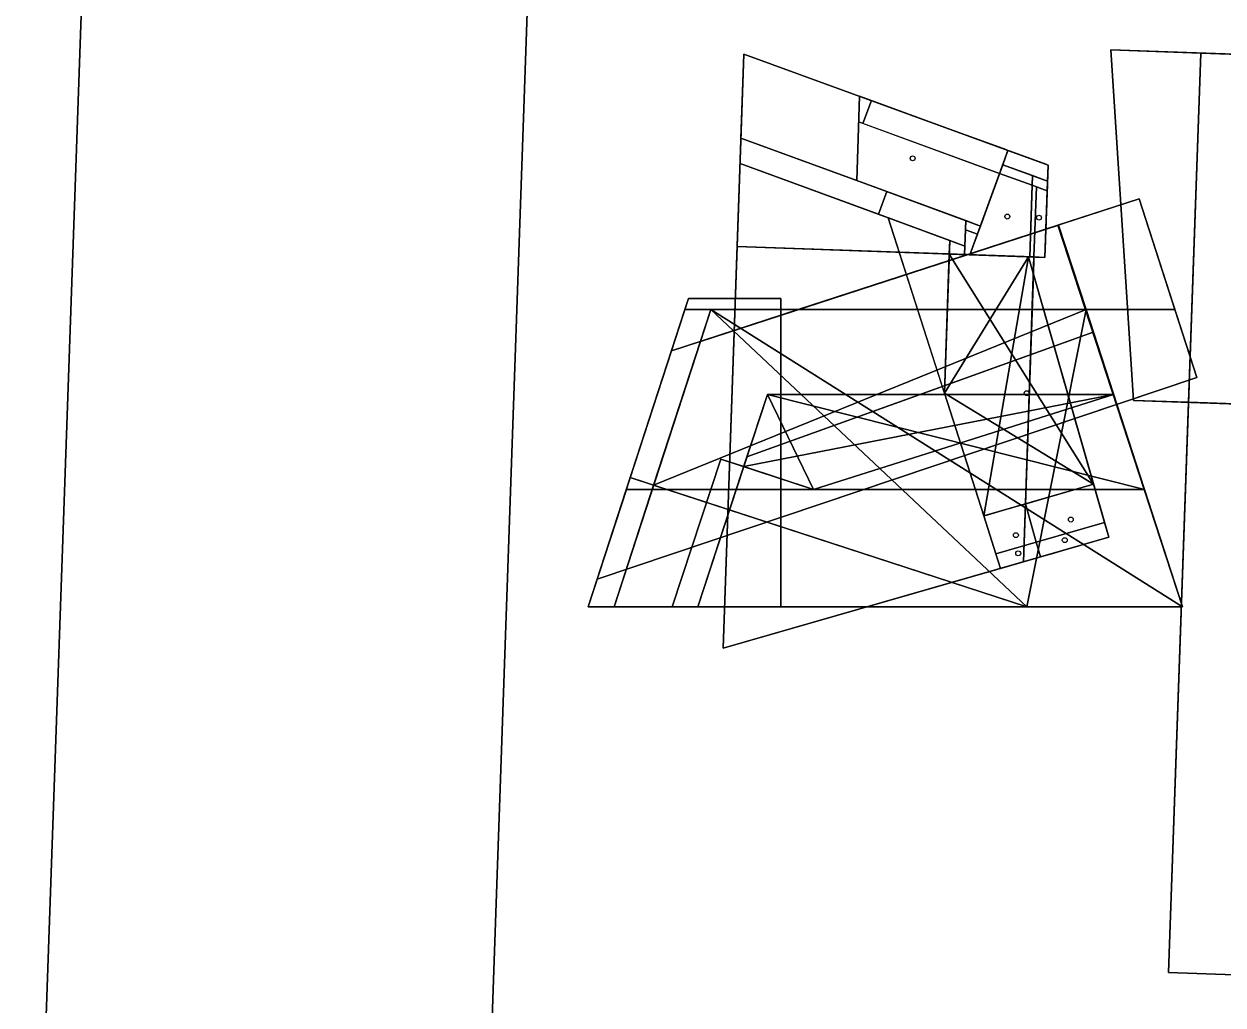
# Model space of a CAD drawing. Header units: metres. Extents: x -88 to 94, y -104 to 108.
# Drawn here: x -74.3 to 23.7, y -49 to 31.2 of the extents above; entities that cross this region are included whole.
import ezdxf

# ---------------------------------------------------------------- set-up
doc = ezdxf.new("R2010")
doc.units = ezdxf.units.M

msp = doc.modelspace()

# ---------------------------------------------------------------- linework, layer by layer
at = {"layer": '02FFE_OFFICEXE', "color": 10}
msp.add_circle((7.66678, 1.00605, 9.535), 0.2, dxfattribs=at)
msp.add_circle((7.66678, 1.00605, 9.535), 0.2, dxfattribs=at)
at = {"layer": '02FFE_OFFICEXE', "color": 43}
for points in [[(1.33771, 12.37824, 12.015), (1.33771, 12.37824, 8.635), (0.94062, 1.00703, 8.635), (0.94062, 1.00703, 12.015)], [(2.58695, 12.33462, 12.015), (2.58695, 12.33462, 8.635), (1.33771, 12.37824, 8.635), (1.33771, 12.37824, 12.015)], [(7.91326, 12.14862, 12.015), (7.91326, 12.14862, 8.635), (2.58695, 12.33462, 8.635), (2.58695, 12.33462, 12.015)], [(8.26304, 12.1364, 12.015), (8.26304, 12.1364, 8.635), (7.91326, 12.14862, 8.635), (7.91326, 12.14862, 12.015)], [(8.21383, 10.72726, 12.015), (8.21383, 10.72726, 8.635), (8.26304, 12.1364, 8.635), (8.26304, 12.1364, 12.015)], [(13.13301, -6.43877, 12.015), (13.13301, -6.43877, 8.635), (8.21383, 10.72726, 8.635), (8.21383, 10.72726, 12.015)], [(0.94062, 1.00703, 12.015), (0.94062, 1.00703, 8.635), (4.1548, -9.02146, 8.635), (4.1548, -9.02146, 12.015)], [(7.55838, -8.04238, 12.015), (7.55838, -8.04238, 8.635), (13.13301, -6.43877, 8.635), (13.13301, -6.43877, 12.015)], [(4.1548, -9.02146, 12.015), (4.1548, -9.02146, 8.635), (7.55838, -8.04238, 8.635), (7.55838, -8.04238, 12.015)]]:
    msp.add_3dface(points, dxfattribs=at)
at = {"layer": '02FFE_OFFICEXE', "color": 8}
for points in [[(13.133, -6.43877, 8.635), (0.94062, 1.00703, 8.635), (1.33771, 12.37824, 8.635)], [(13.133, -6.43877, 8.635), (1.33771, 12.37824, 8.635), (7.80545, 12.15238, 8.635)], [(8.26304, 12.1364, 8.635), (8.21383, 10.72726, 8.635), (7.80545, 12.15238, 8.635)], [(13.133, -6.43877, 8.635), (4.1548, -9.02146, 8.635), (0.94062, 1.00703, 8.635)]]:
    msp.add_3dface(points, dxfattribs=at)
at = {"layer": '02FFE_OFFICEXE', "color": 15}
for points in [[(7.80544, 12.15238, 12.015), (1.33771, 12.37824, 12.015), (0.94062, 1.00703, 12.015)], [(7.80544, 12.15238, 12.015), (0.94062, 1.00703, 12.015), (4.1548, -9.02146, 12.015)], [(7.80544, 12.15238, 12.015), (4.1548, -9.02146, 12.015), (13.13301, -6.43877, 12.015)], [(8.26304, 12.1364, 12.015), (7.80544, 12.15238, 12.015), (8.21383, 10.72726, 12.015)]]:
    msp.add_3dface(points, dxfattribs=at)
at = {"layer": '02FFE_OFFICEXE', "color": 143}
for points in [[(8.2153, 10.76924, 11.873), (8.2153, 10.76924, 8.777), (8.25809, 11.99449, 8.777), (8.25809, 11.99449, 11.873)], [(8.81016, 8.64633, 11.875), (8.81016, 8.64633, 8.775), (8.6917, 9.05969, 8.775), (8.6917, 9.05969, 11.875)], [(9.23439, 7.16592, 11.875), (9.23439, 7.16592, 8.775), (9.11593, 7.57928, 8.775), (9.11593, 7.57928, 11.875)], [(9.79636, 5.20485, 11.875), (9.79636, 5.20485, 8.775), (9.40243, 6.57952, 8.775), (9.40243, 6.57952, 11.875)], [(10.76329, 1.83066, 11.875), (10.76329, 1.83066, 8.775), (10.36935, 3.20533, 8.775), (10.36935, 3.20533, 11.875)], [(11.18752, 0.35024, 11.875), (11.18752, 0.35024, 8.775), (11.06906, 0.76361, 8.775), (11.06906, 0.76361, 11.875)], [(11.74949, -1.61082, 11.875), (11.74949, -1.61082, 8.775), (11.4933, -0.71681, 8.775), (11.4933, -0.71681, 11.875)], [(12.72468, -5.01385, 11.875), (12.72468, -5.01385, 8.775), (12.19301, -3.15853, 8.775), (12.19301, -3.15853, 11.875)], [(12.69969, -6.56342, 11.595), (12.69969, -6.56342, 8.775), (12.81337, -6.53072, 8.775), (12.81337, -6.53072, 11.595)], [(7.69274, -8.00373, 11.595), (7.69274, -8.00373, 8.775), (11.61373, -6.87581, 8.775), (11.61373, -6.87581, 11.595)], [(4.2942, -8.98136, 11.593), (4.2942, -8.98136, 8.777), (6.22202, -8.4268, 8.777), (6.22202, -8.4268, 11.593)], [(7.31183, -8.1133, 11.593), (7.31183, -8.1133, 8.777), (7.42173, -8.08169, 8.777), (7.42173, -8.08169, 11.593)]]:
    msp.add_3dface(points, dxfattribs=at)
at = {"layer": '02FFE_OFFICEXE', "color": 45}
msp.add_3dface([(6.26431, -8.41463, 11.633), (6.26431, -8.41463, 8.737), (7.26954, -8.12546, 8.737), (7.26954, -8.12546, 11.633)], dxfattribs=at)
at = {"layer": '02FFE_OFFICEXMEETXSE', "color": 10}
msp.add_circle((11.2756, -9.32019, 9.535), 0.2, dxfattribs=at)
msp.add_circle((11.2756, -9.32019, 9.535), 0.2, dxfattribs=at)
at = {"layer": '02FFE_OFFICEXMEETXSE', "color": 43}
for points in [[(13.13301, -6.43877, 12.015), (13.13301, -6.43877, 8.635), (7.55838, -8.04238, 8.635), (7.55838, -8.04238, 12.015)], [(14.02831, -9.56302, 12.015), (14.02831, -9.56302, 8.635), (13.13301, -6.43877, 8.635), (13.13301, -6.43877, 12.015)], [(7.55838, -8.04238, 12.015), (7.55838, -8.04238, 8.635), (8.45035, -11.16625, 8.635), (8.45035, -11.16625, 12.015)]]:
    msp.add_3dface(points, dxfattribs=at)
at = {"layer": '02FFE_OFFICEXMEETXSE', "color": 8}
msp.add_3dface([(14.02829, -9.56302, 8.635), (8.45035, -11.16625, 8.635), (7.55838, -8.04238, 8.635), (13.133, -6.43877, 8.635)], dxfattribs=at)
at = {"layer": '02FFE_OFFICEXMEETXSE', "color": 15}
msp.add_3dface([(13.13301, -6.43877, 12.015), (7.55838, -8.04238, 12.015), (8.45035, -11.16625, 12.015), (14.02831, -9.56302, 12.015)], dxfattribs=at)
at = {"layer": '02FFE_OFFICEXMEETXSE', "color": 143}
for points in [[(12.81337, -6.53072, 11.595), (12.81337, -6.53072, 8.775), (12.69969, -6.56342, 8.775), (12.69969, -6.56342, 11.595)], [(13.56213, -7.93623, 11.875), (13.56213, -7.93623, 8.775), (13.1682, -6.56156, 8.775), (13.1682, -6.56156, 11.875)], [(11.61373, -6.87581, 11.595), (11.61373, -6.87581, 8.775), (7.69274, -8.00373, 8.775), (7.69274, -8.00373, 11.595)], [(13.98636, -9.41664, 11.875), (13.98636, -9.41664, 8.775), (13.86791, -9.00328, 8.775), (13.86791, -9.00328, 11.875)]]:
    msp.add_3dface(points, dxfattribs=at)
at = {"layer": '02FFE_OFFICEXMEETXSEXLED', "color": 10}
msp.add_circle((10.77871, -10.99887, 9.535), 0.2, dxfattribs=at)
msp.add_circle((10.77871, -10.99887, 9.535), 0.2, dxfattribs=at)
at = {"layer": '02FFE_OFFICEXMEETXSEXLED', "color": 8}
msp.add_3dface([(14.37264, -10.76466, 8.635), (8.79355, -12.36821, 8.635), (8.45035, -11.16625, 8.635), (14.02829, -9.56302, 8.635)], dxfattribs=at)
at = {"layer": '02FFE_OFFICEXMEETXSEXLED', "color": 15}
msp.add_3dface([(14.02831, -9.56302, 12.015), (8.45035, -11.16625, 12.015), (8.79355, -12.36821, 12.015), (14.37266, -10.76465, 12.015)], dxfattribs=at)
at = {"layer": '02FFE_OFFICEXMEETXSEXLED', "color": 43}
for points in [[(14.37266, -10.76465, 12.015), (14.37266, -10.76465, 8.635), (14.02831, -9.56302, 8.635), (14.02831, -9.56302, 12.015)], [(8.79355, -12.36821, 12.015), (8.79355, -12.36821, 8.635), (14.37266, -10.76465, 8.635), (14.37266, -10.76465, 12.015)], [(8.45035, -11.16625, 12.015), (8.45035, -11.16625, 8.635), (8.79355, -12.36821, 8.635), (8.79355, -12.36821, 12.015)]]:
    msp.add_3dface(points, dxfattribs=at)
at = {"layer": '02FFE_OFFICEXMEETXSEXLED', "color": 143}
for points in [[(9.60441, -12.13515, 11.875), (9.60441, -12.13515, 8.775), (10.97877, -11.74013, 8.775), (10.97877, -11.74013, 11.875)], [(11.52659, -11.58268, 11.875), (11.52659, -11.58268, 8.775), (11.93986, -11.46389, 8.775), (11.93986, -11.46389, 11.875)]]:
    msp.add_3dface(points, dxfattribs=at)
at = {"layer": '02FFE_OFFICEXMEETXSSE', "color": 10}
msp.add_circle((6.7854, -10.59426, 9.535), 0.2, dxfattribs=at)
msp.add_circle((6.7854, -10.59426, 9.535), 0.2, dxfattribs=at)
at = {"layer": '02FFE_OFFICEXMEETXSSE', "color": 43}
for points in [[(7.55838, -8.04238, 12.015), (7.55838, -8.04238, 8.635), (4.1548, -9.02146, 8.635), (4.1548, -9.02146, 12.015)], [(8.45035, -11.16625, 12.015), (8.45035, -11.16625, 8.635), (7.55838, -8.04238, 8.635), (7.55838, -8.04238, 12.015)], [(4.1548, -9.02146, 12.015), (4.1548, -9.02146, 8.635), (5.14657, -12.11583, 8.635), (5.14657, -12.11583, 12.015)]]:
    msp.add_3dface(points, dxfattribs=at)
at = {"layer": '02FFE_OFFICEXMEETXSSE', "color": 8}
msp.add_3dface([(8.45035, -11.16625, 8.635), (5.14657, -12.11583, 8.635), (4.1548, -9.02146, 8.635), (7.55838, -8.04238, 8.635)], dxfattribs=at)
at = {"layer": '02FFE_OFFICEXMEETXSSE', "color": 15}
msp.add_3dface([(7.55838, -8.04238, 12.015), (4.1548, -9.02146, 12.015), (5.14657, -12.11583, 12.015), (8.45035, -11.16625, 12.015)], dxfattribs=at)
at = {"layer": '02FFE_OFFICEXMEETXSSE', "color": 143}
for points in [[(6.22202, -8.4268, 11.593), (6.22202, -8.4268, 8.777), (4.2942, -8.98136, 8.777), (4.2942, -8.98136, 11.593)], [(7.42173, -8.08169, 11.593), (7.42173, -8.08169, 8.777), (7.31183, -8.1133, 8.777), (7.31183, -8.1133, 11.593)]]:
    msp.add_3dface(points, dxfattribs=at)
at = {"layer": '02FFE_OFFICEXMEETXSSE', "color": 45}
msp.add_3dface([(7.26954, -8.12546, 11.633), (7.26954, -8.12546, 8.737), (6.26431, -8.41463, 8.737), (6.26431, -8.41463, 11.633)], dxfattribs=at)
at = {"layer": '02FFE_OFFICEXMEETXSSEXLED', "color": 10}
msp.add_circle((6.97781, -12.07588, 9.535), 0.2, dxfattribs=at)
msp.add_circle((6.97781, -12.07588, 9.535), 0.2, dxfattribs=at)
at = {"layer": '02FFE_OFFICEXMEETXSSEXLED', "color": 8}
msp.add_3dface([(8.79355, -12.36821, 8.635), (5.52826, -13.30673, 8.635), (5.14657, -12.11583, 8.635), (8.45035, -11.16625, 8.635)], dxfattribs=at)
at = {"layer": '02FFE_OFFICEXMEETXSSEXLED', "color": 15}
msp.add_3dface([(8.45035, -11.16625, 12.015), (5.14657, -12.11583, 12.015), (5.52826, -13.30673, 12.015), (8.79355, -12.36821, 12.015)], dxfattribs=at)
at = {"layer": '02FFE_OFFICEXMEETXSSEXLED', "color": 43}
for points in [[(8.79355, -12.36821, 12.015), (8.79355, -12.36821, 8.635), (8.45035, -11.16625, 8.635), (8.45035, -11.16625, 12.015)], [(5.14657, -12.11583, 12.015), (5.14657, -12.11583, 8.635), (5.52826, -13.30673, 8.635), (5.52826, -13.30673, 12.015)], [(5.52826, -13.30673, 12.015), (5.52826, -13.30673, 8.635), (8.79355, -12.36821, 8.635), (8.79355, -12.36821, 12.015)]]:
    msp.add_3dface(points, dxfattribs=at)
at = {"layer": '02FFE_OFFICEXMEETXSSEXLED', "color": 143}
for points in [[(7.16325, -12.8368, 11.875), (7.16325, -12.8368, 8.775), (8.05706, -12.5799, 8.775), (8.05706, -12.5799, 11.875)], [(5.65434, -13.2705, 11.875), (5.65434, -13.2705, 8.775), (6.23993, -13.10218, 8.775), (6.23993, -13.10218, 11.875)]]:
    msp.add_3dface(points, dxfattribs=at)
at = {"layer": '02FFE_OFFICEXN', "color": 10}
msp.add_circle((-1.65132, 20.19193, 9.535), 0.2, dxfattribs=at)
msp.add_circle((-1.65132, 20.19193, 9.535), 0.2, dxfattribs=at)
at = {"layer": '02FFE_OFFICEXN', "color": 43}
for points in [[(-5.98592, 25.26686, 12.015), (-5.98592, 25.26686, 8.635), (-6.22647, 18.3783, 8.635), (-6.22647, 18.3783, 12.015)], [(6.13762, 20.847, 12.015), (6.13762, 20.847, 8.635), (-5.98592, 25.26686, 8.635), (-5.98592, 25.26686, 12.015)], [(5.70947, 19.67261, 12.015), (5.70947, 19.67261, 8.635), (6.13762, 20.847, 8.635), (6.13762, 20.847, 12.015)], [(3.63656, 13.98667, 12.015), (3.63656, 13.98667, 8.635), (5.70947, 19.67261, 8.635), (5.70947, 19.67261, 12.015)], [(-6.22647, 18.3783, 12.015), (-6.22647, 18.3783, 8.635), (-3.76903, 17.47553, 8.635), (-3.76903, 17.47553, 12.015)], [(-3.76903, 17.47553, 12.015), (-3.76903, 17.47553, 8.635), (-4.44982, 15.62233, 8.635), (-4.44982, 15.62233, 12.015)], [(-4.44982, 15.62233, 12.015), (-4.44982, 15.62233, 8.635), (1.37626, 13.48206, 8.635), (1.37626, 13.48206, 12.015)], [(1.37626, 13.48206, 12.015), (1.37626, 13.48206, 8.635), (1.33771, 12.37824, 8.635), (1.33771, 12.37824, 12.015)], [(1.33771, 12.37824, 12.015), (1.33771, 12.37824, 8.635), (2.58695, 12.33462, 8.635), (2.58695, 12.33462, 12.015)]]:
    msp.add_3dface(points, dxfattribs=at)
at = {"layer": '02FFE_OFFICEXN', "color": 15}
for points in [[(6.13762, 20.847, 12.015), (-5.98592, 25.26686, 12.015), (-6.22647, 18.3783, 12.015), (3.88359, 14.66427, 12.015)], [(2.6837, 15.10506, 12.015), (-3.76903, 17.47553, 12.015), (-4.44982, 15.62233, 12.015), (2.61118, 13.0284, 12.015)], [(3.88359, 14.66427, 12.015), (2.6837, 15.10506, 12.015), (2.65711, 14.34374, 12.015), (3.63656, 13.98667, 12.015)], [(2.61118, 13.0284, 12.015), (1.37626, 13.48206, 12.015), (1.33771, 12.37824, 12.015), (2.58695, 12.33462, 12.015)]]:
    msp.add_3dface(points, dxfattribs=at)
at = {"layer": '02FFE_OFFICEXN', "color": 8}
for points in [[(-5.71146, 23.03804, 8.635), (-6.05932, 23.16486, 8.635), (-5.98592, 25.26686, 8.635), (-5.02643, 24.91706, 8.635)], [(5.45258, 18.96798, 8.635), (-5.71146, 23.03804, 8.635), (-5.02643, 24.91706, 8.635), (6.13762, 20.847, 8.635)], [(3.88359, 14.66427, 8.635), (-6.22647, 18.3783, 8.635), (-6.05932, 23.16486, 8.635), (5.45258, 18.96798, 8.635)], [(2.61118, 13.0284, 8.635), (-4.44982, 15.62233, 8.635), (-3.76903, 17.47553, 8.635), (2.6837, 15.10506, 8.635)], [(3.63656, 13.98667, 8.635), (2.65711, 14.34374, 8.635), (2.6837, 15.10506, 8.635), (3.88359, 14.66427, 8.635)], [(2.58695, 12.33462, 8.635), (1.33771, 12.37824, 8.635), (1.37626, 13.48206, 8.635), (2.61118, 13.0284, 8.635)]]:
    msp.add_3dface(points, dxfattribs=at)
at = {"layer": '02FFE_OFFICEXN', "color": 143}
for points in [[(-3.99257, 24.54015, 11.875), (-3.99257, 24.54015, 8.775), (-5.27031, 25.00597, 8.775), (-5.27031, 25.00597, 11.875)], [(1.65061, 22.48282, 11.873), (1.65061, 22.48282, 8.777), (-3.3993, 24.32386, 8.777), (-3.3993, 24.32386, 11.873)], [(6.05118, 20.87851, 11.873), (6.05118, 20.87851, 8.777), (1.72953, 22.45405, 8.777), (1.72953, 22.45405, 11.873)]]:
    msp.add_3dface(points, dxfattribs=at)
at = {"layer": '02FFE_OFFICEXNE', "color": 10}
msp.add_circle((6.08342, 15.4361, 9.535), 0.2, dxfattribs=at)
msp.add_circle((6.08342, 15.4361, 9.535), 0.2, dxfattribs=at)
at = {"layer": '02FFE_OFFICEXNE', "color": 15}
for points in [[(8.14499, 18.78469, 12.015), (5.70947, 19.67261, 12.015), (3.02865, 12.31919, 12.015), (7.91326, 12.14862, 12.015)], [(3.63656, 13.98667, 12.015), (2.65711, 14.34374, 12.015), (2.58695, 12.33462, 12.015), (3.02865, 12.31919, 12.015)]]:
    msp.add_3dface(points, dxfattribs=at)
at = {"layer": '02FFE_OFFICEXNE', "color": 43}
for points in [[(5.70947, 19.67261, 12.015), (5.70947, 19.67261, 8.635), (3.63656, 13.98667, 8.635), (3.63656, 13.98667, 12.015)], [(2.58695, 12.33462, 12.015), (2.58695, 12.33462, 8.635), (7.91326, 12.14862, 8.635), (7.91326, 12.14862, 12.015)]]:
    msp.add_3dface(points, dxfattribs=at)
at = {"layer": '02FFE_OFFICEXNE', "color": 8}
for points in [[(8.11747, 17.99645, 8.635), (5.45258, 18.96798, 8.635), (5.70947, 19.67261, 8.635), (8.14499, 18.78469, 8.635)], [(7.91326, 12.14862, 8.635), (3.02865, 12.31919, 8.635), (5.45258, 18.96798, 8.635), (8.11747, 17.99645, 8.635)], [(3.02865, 12.31919, 8.635), (2.58695, 12.33462, 8.635), (2.65711, 14.34374, 8.635), (3.63656, 13.98667, 8.635)]]:
    msp.add_3dface(points, dxfattribs=at)
at = {"layer": '02FFE_OFFICEXNEXLED', "color": 10}
msp.add_circle((8.67291, 15.34767, 9.535), 0.2, dxfattribs=at)
msp.add_circle((8.67291, 15.34767, 9.535), 0.2, dxfattribs=at)
at = {"layer": '02FFE_OFFICEXNEXLED', "color": 43}
for points in [[(6.13762, 20.847, 12.015), (6.13762, 20.847, 8.635), (5.70947, 19.67261, 8.635), (5.70947, 19.67261, 12.015)], [(9.42591, 19.64819, 12.015), (9.42591, 19.64819, 8.635), (6.13762, 20.847, 8.635), (6.13762, 20.847, 12.015)], [(9.16249, 12.10499, 12.015), (9.16249, 12.10499, 8.635), (9.42591, 19.64819, 8.635), (9.42591, 19.64819, 12.015)], [(7.91326, 12.14862, 12.015), (7.91326, 12.14862, 8.635), (8.26304, 12.1364, 8.635), (8.26304, 12.1364, 12.015)], [(8.26304, 12.1364, 12.015), (8.26304, 12.1364, 8.635), (9.16249, 12.10499, 8.635), (9.16249, 12.10499, 12.015)]]:
    msp.add_3dface(points, dxfattribs=at)
at = {"layer": '02FFE_OFFICEXNEXLED', "color": 8}
for points in [[(9.38003, 18.33444, 8.635), (5.70947, 19.67261, 8.635), (6.13762, 20.847, 8.635), (9.42591, 19.64819, 8.635)], [(9.3525, 17.54619, 8.635), (8.11747, 17.99645, 8.635), (8.14499, 18.78469, 8.635), (9.38003, 18.33444, 8.635)], [(8.26304, 12.1364, 8.635), (7.91326, 12.14862, 8.635), (8.11747, 17.99645, 8.635), (8.46328, 17.87037, 8.635)], [(9.16249, 12.10499, 8.635), (8.26304, 12.1364, 8.635), (8.46328, 17.87037, 8.635), (9.3525, 17.54619, 8.635)]]:
    msp.add_3dface(points, dxfattribs=at)
at = {"layer": '02FFE_OFFICEXNEXLED', "color": 15}
for points in [[(9.42591, 19.64819, 12.015), (6.13762, 20.847, 12.015), (5.70947, 19.67261, 12.015), (9.38003, 18.33444, 12.015)], [(9.38003, 18.33444, 12.015), (8.14499, 18.78469, 12.015), (7.91326, 12.14862, 12.015), (9.16249, 12.10499, 12.015)]]:
    msp.add_3dface(points, dxfattribs=at)
at = {"layer": '02FFE_OFFICEXNEXLED', "color": 143}
for points in [[(9.32011, 19.68676, 11.875), (9.32011, 19.68676, 8.775), (6.22217, 20.81617, 8.775), (6.22217, 20.81617, 11.875)], [(9.34056, 17.20401, 11.875), (9.34056, 17.20401, 8.775), (9.37301, 18.13345, 8.775), (9.37301, 18.13345, 11.875)], [(9.28751, 15.68494, 11.875), (9.28751, 15.68494, 8.775), (9.31997, 16.61437, 8.775), (9.31997, 16.61437, 11.875)], [(9.23481, 14.17586, 11.875), (9.23481, 14.17586, 8.775), (9.24982, 14.6056, 8.775), (9.24982, 14.6056, 11.875)], [(9.18211, 12.66678, 11.875), (9.18211, 12.66678, 8.775), (9.21457, 13.59621, 8.775), (9.21457, 13.59621, 11.875)]]:
    msp.add_3dface(points, dxfattribs=at)
at = {"layer": '02PLENUM_VOID', "color": 43}
for points in [[(-15.44562, 28.71557, 12.715), (-15.44562, 28.71557, 12.015), (-17.14059, -19.82228, 12.015), (-17.14059, -19.82228, 12.715)], [(9.42591, 19.64819, 12.715), (9.42591, 19.64819, 12.015), (-15.44562, 28.71557, 12.015), (-15.44562, 28.71557, 12.715)], [(9.1625, 12.10499, 12.715), (9.1625, 12.10499, 12.015), (9.42591, 19.64819, 12.015), (9.42591, 19.64819, 12.715)], [(8.21384, 10.72726, 12.715), (8.21384, 10.72726, 12.015), (8.26305, 12.1364, 12.015), (8.26305, 12.1364, 12.715)], [(8.26305, 12.1364, 12.715), (8.26305, 12.1364, 12.015), (9.1625, 12.10499, 12.015), (9.1625, 12.10499, 12.715)], [(14.37266, -10.76466, 12.715), (14.37266, -10.76466, 12.015), (8.21384, 10.72726, 12.015), (8.21384, 10.72726, 12.715)], [(-17.14059, -19.82228, 12.715), (-17.14059, -19.82228, 12.015), (14.37266, -10.76466, 12.015), (14.37266, -10.76466, 12.715)]]:
    msp.add_3dface(points, dxfattribs=at)
at = {"layer": '02PLENUM_VOID', "color": 15}
for points in [[(9.42591, 19.64819, 12.715), (-15.44562, 28.71557, 12.715), (-15.99499, 12.98351, 12.715), (9.1625, 12.10499, 12.715)], [(8.26305, 12.1364, 12.715), (-15.99499, 12.98351, 12.715), (-17.14059, -19.82228, 12.715), (7.39327, -12.77069, 12.715)], [(14.37266, -10.76466, 12.715), (8.21384, 10.72726, 12.715), (7.39327, -12.77069, 12.715)]]:
    msp.add_3dface(points, dxfattribs=at)
at = {"layer": '02PLENUM_VOID', "color": 8}
for points in [[(-6.22647, 18.3783, 12.015), (-15.68526, 21.85308, 12.015), (-15.44562, 28.71557, 12.015), (-5.98592, 25.26686, 12.015)], [(3.88359, 14.66427, 12.015), (-6.22647, 18.3783, 12.015), (-5.98592, 25.26686, 12.015), (6.13762, 20.847, 12.015)], [(-4.44982, 15.62233, 12.015), (-15.75778, 19.77642, 12.015), (-15.68526, 21.85308, 12.015), (-3.76903, 17.47553, 12.015)], [(9.38003, 18.33444, 12.015), (5.70947, 19.67261, 12.015), (6.13762, 20.847, 12.015), (9.42591, 19.64819, 12.015)], [(5.52826, -13.30674, 12.015), (-17.14059, -19.82228, 12.015), (-15.75778, 19.77642, 12.015), (-3.64941, 15.32829, 12.015)], [(7.91326, 12.14862, 12.015), (3.02865, 12.31919, 12.015), (5.70947, 19.67261, 12.015), (8.14499, 18.78469, 12.015)], [(9.16249, 12.10499, 12.015), (7.91326, 12.14862, 12.015), (8.14499, 18.78469, 12.015), (9.38003, 18.33444, 12.015)], [(2.61118, 13.0284, 12.015), (-4.44982, 15.62233, 12.015), (-3.76903, 17.47553, 12.015), (2.6837, 15.10506, 12.015)], [(1.37626, 13.48206, 12.015), (0.94062, 1.00703, 12.015), (-3.64941, 15.32829, 12.015)], [(3.63656, 13.98667, 12.015), (2.65711, 14.34374, 12.015), (2.6837, 15.10506, 12.015), (3.88359, 14.66427, 12.015)], [(3.02865, 12.31919, 12.015), (2.58695, 12.33462, 12.015), (2.65711, 14.34374, 12.015), (3.63656, 13.98667, 12.015)], [(2.58695, 12.33462, 12.015), (1.33771, 12.37824, 12.015), (1.37626, 13.48206, 12.015), (2.61118, 13.0284, 12.015)], [(13.13301, -6.43877, 12.015), (0.94062, 1.00703, 12.015), (1.33771, 12.37824, 12.015)], [(13.13301, -6.43877, 12.015), (1.33771, 12.37824, 12.015), (7.80544, 12.15238, 12.015)], [(8.26304, 12.1364, 12.015), (8.21383, 10.72726, 12.015), (7.80544, 12.15238, 12.015)], [(13.13301, -6.43877, 12.015), (4.1548, -9.02146, 12.015), (0.94062, 1.00703, 12.015)], [(14.02831, -9.56302, 12.015), (8.45035, -11.16625, 12.015), (7.55838, -8.04238, 12.015), (13.13301, -6.43877, 12.015)], [(8.45035, -11.16625, 12.015), (5.14657, -12.11583, 12.015), (4.1548, -9.02146, 12.015), (7.55838, -8.04238, 12.015)], [(14.37266, -10.76465, 12.015), (8.79355, -12.36821, 12.015), (8.45035, -11.16625, 12.015), (14.02831, -9.56302, 12.015)], [(8.79355, -12.36821, 12.015), (5.52826, -13.30673, 12.015), (5.14657, -12.11583, 12.015), (8.45035, -11.16625, 12.015)]]:
    msp.add_3dface(points, dxfattribs=at)
at = {"layer": 'Building Shading', "color": 195}
for points in [[(-37.87341, -103.28661), (-74.27123, -102.01558), (-69.18707, 43.57568), (-32.78926, 42.30464)], [(-32.78926, 42.30464), (-69.18707, 43.57568), (-74.27123, -102.01558), (-37.87341, -103.28661)], [(-69.18707, 43.57568, 24), (-69.18707, 43.57568), (-74.27123, -102.01558), (-74.27123, -102.01558, 24)], [(-74.27123, -102.01558, 24), (-74.27123, -102.01558), (-69.18707, 43.57568), (-69.18707, 43.57568, 24)], [(-32.78926, 42.30464, 24), (-69.18707, 43.57568, 24), (-74.27123, -102.01558, 24), (-37.87341, -103.28661, 24)], [(-37.87341, -103.28661, 24), (-74.27123, -102.01558, 24), (-69.18707, 43.57568, 24), (-32.78926, 42.30464, 24)], [(-37.87341, -103.28661, 24), (-37.87341, -103.28661), (-32.78926, 42.30464), (-32.78926, 42.30464, 24)], [(-32.78926, 42.30464, 24), (-32.78926, 42.30464), (-37.87341, -103.28661), (-37.87341, -103.28661, 24)], [(21.88921, 28.79448, 50), (14.54725, 29.05087, 50), (16.3957, 0.4226, 50), (20.89296, 0.26556, 50)], [(20.89296, 0.26556, 50), (16.3957, 0.4226, 50), (14.54725, 29.05087, 50), (21.88921, 28.79448, 50)], [(93.88533, 26.28032, 50), (93.88533, 26.28032), (14.54725, 29.05087), (14.54725, 29.05087, 50)], [(14.54725, 29.05087, 50), (14.54725, 29.05087), (93.88533, 26.28032), (93.88533, 26.28032, 50)], [(14.54725, 29.05087, 50), (14.54725, 29.05087), (16.3957, 0.4226), (16.3957, 0.4226, 50)], [(16.3957, 0.4226, 50), (16.3957, 0.4226), (14.54725, 29.05087), (14.54725, 29.05087, 50)], [(79.59162, -1.78425), (16.3957, 0.4226), (14.54725, 29.05087), (93.88533, 26.28032)], [(93.88533, 26.28032), (14.54725, 29.05087), (16.3957, 0.4226), (79.59162, -1.78425)], [(93.88533, 26.28032, 50), (21.88921, 28.79448, 50), (19.2656, -46.33604, 50), (56.24306, -47.62732, 50)], [(56.24306, -47.62732, 50), (19.2656, -46.33604, 50), (21.88921, 28.79448, 50), (93.88533, 26.28032, 50)], [(16.3957, 0.4226, 50), (16.3957, 0.4226), (20.89296, 0.26556), (20.89296, 0.26556, 50)], [(20.89296, 0.26556, 50), (20.89296, 0.26556), (16.3957, 0.4226), (16.3957, 0.4226, 50)], [(20.89296, 0.26556, 50), (20.89296, 0.26556), (19.2656, -46.33604), (19.2656, -46.33604, 50)], [(19.2656, -46.33604, 50), (19.2656, -46.33604), (20.89296, 0.26556), (20.89296, 0.26556, 50)], [(56.24306, -47.62732), (19.2656, -46.33604), (20.89296, 0.26556), (79.59162, -1.78425)], [(79.59162, -1.78425), (20.89296, 0.26556), (19.2656, -46.33604), (56.24306, -47.62732)], [(19.2656, -46.33604, 50), (19.2656, -46.33604), (56.24306, -47.62732), (56.24306, -47.62732, 50)], [(56.24306, -47.62732, 50), (56.24306, -47.62732), (19.2656, -46.33604), (19.2656, -46.33604, 50)]]:
    msp.add_3dface(points, dxfattribs=at)
at = {"layer": 'Fixed Shading', "color": 9}
for points in [[(16.85279, 16.88163, 3.535), (-11.00739, 7.83446, 3.535), (19.77667, 7.83446, 3.535)], [(19.77667, 7.83446, 3.535), (-11.00739, 7.83446, 3.535), (16.85279, 16.88163, 3.535)], [(16.85279, 16.88163, 3.535), (16.85279, 16.88163, -0.035), (-11.00739, 7.83446, -0.035), (-11.00739, 7.83446, 3.535)], [(-11.00739, 7.83446, 3.535), (-11.00739, 7.83446, -0.035), (16.85279, 16.88163, -0.035), (16.85279, 16.88163, 3.535)], [(16.85279, 16.88163, -0.035), (21.57097, 2.28246, -0.035), (15.00294, 0.07564, -0.035), (10.20818, 14.7239, -0.035)], [(10.20818, 14.7239, -0.035), (15.00294, 0.07564, -0.035), (21.57097, 2.28246, -0.035), (16.85279, 16.88163, -0.035)], [(21.57097, 2.28246, 3.535), (21.57097, 2.28246, -0.035), (16.85279, 16.88163, -0.035), (16.85279, 16.88163, 3.535)], [(16.85279, 16.88163, 3.535), (16.85279, 16.88163, -0.035), (21.57097, 2.28246, -0.035), (21.57097, 2.28246, 3.535)], [(10.20818, 14.7239, -0.035), (20.4084, -16.43837, -0.035), (-28.15903, -16.43837, -0.035), (-21.35154, 4.47535, -0.035)], [(-21.35154, 4.47535, -0.035), (-28.15903, -16.43837, -0.035), (20.4084, -16.43837, -0.035), (10.20818, 14.7239, -0.035)], [(10.28028, 14.74728, 3.535), (20.4084, -16.43837, 3.535), (-26.05575, -16.43837, 3.535), (-18.99965, 5.2391, 3.535)], [(-18.99965, 5.2391, 3.535), (-26.05575, -16.43837, 3.535), (20.4084, -16.43837, 3.535), (10.28028, 14.74728, 3.535)], [(10.28028, 14.74728, 8.635), (-11.00739, 7.83446, 8.635), (12.52535, 7.83446, 8.635)], [(12.52535, 7.83446, 8.635), (-11.00739, 7.83446, 8.635), (10.28028, 14.74728, 8.635)], [(10.28028, 14.74728, 8.635), (10.28028, 14.74728, 3.535), (-11.00739, 7.83446, 3.535), (-11.00739, 7.83446, 8.635)], [(-11.00739, 7.83446, 8.635), (-11.00739, 7.83446, 3.535), (10.28028, 14.74728, 3.535), (10.28028, 14.74728, 8.635)], [(10.2565, 14.73958, 25.195), (-11.00738, 7.83446, 25.195), (12.50489, 7.83446, 25.195)], [(12.50489, 7.83446, 25.195), (-11.00738, 7.83446, 25.195), (10.2565, 14.73958, 25.195)], [(10.2565, 14.73958, 25.195), (10.2565, 14.73958, 12.715), (-11.00738, 7.83446, 12.715), (-11.00738, 7.83446, 25.195)], [(-11.00738, 7.83446, 25.195), (-11.00738, 7.83446, 12.715), (10.2565, 14.73958, 12.715), (10.2565, 14.73958, 25.195)], [(10.2565, 14.73958, 12.715), (12.50489, 7.83446, 12.715), (-11.00738, 7.83446, 12.715)], [(-11.00738, 7.83446, 12.715), (12.50489, 7.83446, 12.715), (10.2565, 14.73958, 12.715)], [(20.40841, -16.43837, 25.195), (20.40841, -16.43837, 12.715), (10.2565, 14.73958, 12.715), (10.2565, 14.73958, 25.195)], [(10.2565, 14.73958, 25.195), (10.2565, 14.73958, 12.715), (20.40841, -16.43837, 12.715), (20.40841, -16.43837, 25.195)], [(20.4084, -16.43837, 8.635), (20.4084, -16.43837, 3.535), (10.28028, 14.74728, 3.535), (10.28028, 14.74728, 8.635)], [(10.28028, 14.74728, 8.635), (10.28028, 14.74728, 3.535), (20.4084, -16.43837, 3.535), (20.4084, -16.43837, 8.635)], [(-19.96518, 8.73446, 25.195), (-28.15903, -16.43837, 25.195), (-12.41738, -16.43837, 25.195), (-12.41738, 8.73446, 25.195)], [(-12.41738, 8.73446, 25.195), (-12.41738, -16.43837, 25.195), (-28.15903, -16.43837, 25.195), (-19.96518, 8.73446, 25.195)], [(-19.96518, 8.73446, 25.195), (-19.96518, 8.73446, 12.715), (-28.15903, -16.43837, 12.715), (-28.15903, -16.43837, 25.195)], [(-28.15903, -16.43837, 25.195), (-28.15903, -16.43837, 12.715), (-19.96518, 8.73446, 12.715), (-19.96518, 8.73446, 25.195)], [(-12.41738, 8.73446, 12.715), (-12.41738, 7.83446, 12.715), (-20.25813, 7.83446, 12.715), (-19.96518, 8.73446, 12.715)], [(-19.96518, 8.73446, 12.715), (-20.25813, 7.83446, 12.715), (-12.41738, 7.83446, 12.715), (-12.41738, 8.73446, 12.715)], [(-12.41738, 8.73446, 25.195), (-12.41738, 8.73446, 12.715), (-19.96518, 8.73446, 12.715), (-19.96518, 8.73446, 25.195)], [(-19.96518, 8.73446, 25.195), (-19.96518, 8.73446, 12.715), (-12.41738, 8.73446, 12.715), (-12.41738, 8.73446, 25.195)], [(-12.41738, 7.83446, 25.195), (-12.41738, 7.83446, 12.715), (-12.41738, 8.73446, 12.715), (-12.41738, 8.73446, 25.195)], [(-12.41738, 8.73446, 25.195), (-12.41738, 8.73446, 12.715), (-12.41738, 7.83446, 12.715), (-12.41738, 7.83446, 25.195)], [(12.50489, 7.83446, 12.715), (20.40841, -16.43837, 12.715), (-28.15903, -16.43837, 12.715), (-20.25813, 7.83446, 12.715)], [(-20.25813, 7.83446, 12.715), (-28.15903, -16.43837, 12.715), (20.40841, -16.43837, 12.715), (12.50489, 7.83446, 12.715)], [(-20.25814, 7.83446, 3.535), (-20.25814, 7.83446, -0.035), (-28.15903, -16.43837, -0.035), (-28.15903, -16.43837, 3.535)], [(-28.15903, -16.43837, 3.535), (-28.15903, -16.43837, -0.035), (-20.25814, 7.83446, -0.035), (-20.25814, 7.83446, 3.535)], [(-20.25814, 7.83446, 3.535), (-27.42375, -14.17947, 3.535), (21.57097, 2.28246, 3.535), (19.77667, 7.83446, 3.535)], [(19.77667, 7.83446, 3.535), (21.57097, 2.28246, 3.535), (-27.42375, -14.17947, 3.535), (-20.25814, 7.83446, 3.535)], [(-18.15485, 7.83446, 8.635), (-22.82468, -6.512, 8.635), (7.67071, -16.43837, 8.635)], [(12.52535, 7.83446, 8.635), (7.67071, -16.43837, 8.635), (-22.82468, -6.512, 8.635)], [(12.52535, 7.83446, 8.635), (-22.82468, -6.512, 8.635), (-18.15485, 7.83446, 8.635)], [(-18.15485, 7.83446, 8.635), (-18.15485, 7.83446, 3.535), (-22.82468, -6.512, 3.535), (-22.82468, -6.512, 8.635)], [(-22.82468, -6.512, 8.635), (-22.82468, -6.512, 3.535), (-18.15485, 7.83446, 3.535), (-18.15485, 7.83446, 8.635)], [(-20.25814, 7.83446, -0.035), (-11.00739, 7.83446, -0.035), (-21.35154, 4.47535, -0.035)], [(-21.35154, 4.47535, -0.035), (-11.00739, 7.83446, -0.035), (-20.25814, 7.83446, -0.035)], [(-11.00739, 7.83446, 3.535), (-11.00739, 7.83446, -0.035), (-20.25814, 7.83446, -0.035), (-20.25814, 7.83446, 3.535)], [(-20.25814, 7.83446, 3.535), (-20.25814, 7.83446, -0.035), (-11.00739, 7.83446, -0.035), (-11.00739, 7.83446, 3.535)], [(-18.15485, 7.83446, 3.535), (-11.00739, 7.83446, 3.535), (-18.99965, 5.2391, 3.535)], [(-18.99965, 5.2391, 3.535), (-11.00739, 7.83446, 3.535), (-18.15485, 7.83446, 3.535)], [(-18.15485, 7.83446, 8.635), (7.67071, -16.43837, 8.635), (20.4084, -16.43837, 8.635)], [(-18.15485, 7.83446, 8.635), (20.4084, -16.43837, 8.635), (12.52535, 7.83446, 8.635)], [(-11.00739, 7.83446, 8.635), (-11.00739, 7.83446, 3.535), (-18.15485, 7.83446, 3.535), (-18.15485, 7.83446, 8.635)], [(-18.15485, 7.83446, 8.635), (-18.15485, 7.83446, 3.535), (-11.00739, 7.83446, 3.535), (-11.00739, 7.83446, 8.635)], [(-12.41738, 7.83446, 25.195), (-12.41738, -16.43837, 25.195), (20.40841, -16.43837, 25.195), (12.50489, 7.83446, 25.195)], [(12.50489, 7.83446, 25.195), (20.40841, -16.43837, 25.195), (-12.41738, -16.43837, 25.195), (-12.41738, 7.83446, 25.195)], [(-11.00738, 7.83446, 25.195), (-11.00738, 7.83446, 12.715), (-12.41738, 7.83446, 12.715), (-12.41738, 7.83446, 25.195)], [(-12.41738, 7.83446, 25.195), (-12.41738, 7.83446, 12.715), (-11.00738, 7.83446, 12.715), (-11.00738, 7.83446, 25.195)], [(12.52535, 7.83446, 8.635), (20.4084, -16.43837, 8.635), (7.67071, -16.43837, 8.635)], [(13.1057, 5.98929, 8.635), (20.4084, -16.43837, 8.635), (-19.21443, -16.43837, 8.635), (-15.19159, -4.18213, 8.635)], [(-15.19159, -4.18213, 8.635), (-19.21443, -16.43837, 8.635), (20.4084, -16.43837, 8.635), (13.1057, 5.98929, 8.635)], [(13.1057, 5.98929, 12.015), (-1.03925, 0.90491, 12.015), (14.76123, 0.90491, 12.015)], [(14.76123, 0.90491, 12.015), (-1.03925, 0.90491, 12.015), (13.1057, 5.98929, 12.015)], [(13.1057, 5.98929, 12.015), (13.1057, 5.98929, 8.635), (-1.03925, 0.90491, 8.635), (-1.03925, 0.90491, 12.015)], [(-1.03925, 0.90491, 12.015), (-1.03925, 0.90491, 8.635), (13.1057, 5.98929, 8.635), (13.1057, 5.98929, 12.015)], [(20.4084, -16.43837, 12.015), (20.4084, -16.43837, 8.635), (13.1057, 5.98929, 8.635), (13.1057, 5.98929, 12.015)], [(13.1057, 5.98929, 12.015), (13.1057, 5.98929, 8.635), (20.4084, -16.43837, 8.635), (20.4084, -16.43837, 12.015)], [(15.00294, 0.07564, 3.535), (15.00294, 0.07564, -0.035), (21.57097, 2.28246, -0.035), (21.57097, 2.28246, 3.535)], [(21.57097, 2.28246, 3.535), (21.57097, 2.28246, -0.035), (15.00294, 0.07564, -0.035), (15.00294, 0.07564, 3.535)], [(-27.42375, -14.17947, 3.535), (-28.15903, -16.43837, 3.535), (20.4084, -16.43837, 3.535), (15.00294, 0.07564, 3.535)], [(15.00294, 0.07564, 3.535), (20.4084, -16.43837, 3.535), (-28.15903, -16.43837, 3.535), (-27.42375, -14.17947, 3.535)], [(-13.52188, 0.90491, 12.015), (-15.45751, -4.99232, 12.015), (-9.75492, -6.86407, 12.015)], [(14.76123, 0.90491, 12.015), (-9.75492, -6.86407, 12.015), (-15.45751, -4.99232, 12.015)], [(14.76123, 0.90491, 12.015), (-15.45751, -4.99232, 12.015), (-13.52188, 0.90491, 12.015)], [(-13.52188, 0.90491, 12.015), (-13.52188, 0.90491, 8.635), (-15.45751, -4.99232, 8.635), (-15.45751, -4.99232, 12.015)], [(-15.45751, -4.99232, 12.015), (-15.45751, -4.99232, 8.635), (-13.52188, 0.90491, 8.635), (-13.52188, 0.90491, 12.015)], [(-13.52188, 0.90491, 8.635), (-1.03925, 0.90491, 8.635), (-15.19159, -4.18213, 8.635)], [(-15.19159, -4.18213, 8.635), (-1.03925, 0.90491, 8.635), (-13.52188, 0.90491, 8.635)], [(-13.52188, 0.90491, 12.015), (-9.75492, -6.86407, 12.015), (17.2909, -6.86407, 12.015)], [(-13.52188, 0.90491, 12.015), (17.2909, -6.86407, 12.015), (14.76123, 0.90491, 12.015)], [(-1.03925, 0.90491, 12.015), (-1.03925, 0.90491, 8.635), (-13.52188, 0.90491, 8.635), (-13.52188, 0.90491, 12.015)], [(-13.52188, 0.90491, 12.015), (-13.52188, 0.90491, 8.635), (-1.03925, 0.90491, 8.635), (-1.03925, 0.90491, 12.015)], [(14.76123, 0.90491, 12.015), (17.2909, -6.86407, 12.015), (-9.75492, -6.86407, 12.015)], [(20.4084, -16.43837, 3.535), (20.4084, -16.43837, -0.035), (15.00294, 0.07564, -0.035), (15.00294, 0.07564, 3.535)], [(15.00294, 0.07564, 3.535), (15.00294, 0.07564, -0.035), (20.4084, -16.43837, -0.035), (20.4084, -16.43837, 3.535)], [(-15.45751, -4.99232, 8.635), (-19.21443, -16.43837, 8.635), (-21.29236, -16.43837, 8.635), (-17.33335, -4.37662, 8.635)], [(-17.33335, -4.37662, 8.635), (-21.29236, -16.43837, 8.635), (-19.21443, -16.43837, 8.635), (-15.45751, -4.99232, 8.635)], [(-17.33335, -4.37662, 12.015), (-18.1498, -6.86407, 12.015), (-9.75492, -6.86407, 12.015)], [(-9.75492, -6.86407, 12.015), (-18.1498, -6.86407, 12.015), (-17.33335, -4.37662, 12.015)], [(-17.33335, -4.37662, 12.015), (-17.33335, -4.37662, 8.635), (-18.1498, -6.86407, 8.635), (-18.1498, -6.86407, 12.015)], [(-18.1498, -6.86407, 12.015), (-18.1498, -6.86407, 8.635), (-17.33335, -4.37662, 8.635), (-17.33335, -4.37662, 12.015)], [(-15.45751, -4.99232, 12.015), (-15.45751, -4.99232, 8.635), (-17.33335, -4.37662, 8.635), (-17.33335, -4.37662, 12.015)], [(-17.33335, -4.37662, 12.015), (-17.33335, -4.37662, 8.635), (-15.45751, -4.99232, 8.635), (-15.45751, -4.99232, 12.015)], [(-22.82468, -6.512, 3.535), (-26.05575, -16.43837, 3.535), (-28.15903, -16.43837, 3.535), (-24.72646, -5.89296, 3.535)], [(-24.72646, -5.89296, 3.535), (-28.15903, -16.43837, 3.535), (-26.05575, -16.43837, 3.535), (-22.82468, -6.512, 3.535)], [(-24.72646, -5.89296, 8.635), (-28.15903, -16.43837, 8.635), (7.67071, -16.43837, 8.635)], [(7.67071, -16.43837, 8.635), (-28.15903, -16.43837, 8.635), (-24.72646, -5.89296, 8.635)], [(-24.72646, -5.89296, 8.635), (-24.72646, -5.89296, 3.535), (-28.15903, -16.43837, 3.535), (-28.15903, -16.43837, 8.635)], [(-28.15903, -16.43837, 8.635), (-28.15903, -16.43837, 3.535), (-24.72646, -5.89296, 3.535), (-24.72646, -5.89296, 8.635)], [(-22.82468, -6.512, 8.635), (-22.82468, -6.512, 3.535), (-24.72646, -5.89296, 3.535), (-24.72646, -5.89296, 8.635)], [(-24.72646, -5.89296, 8.635), (-24.72646, -5.89296, 3.535), (-22.82468, -6.512, 3.535), (-22.82468, -6.512, 8.635)], [(-18.1498, -6.86407, 8.635), (-21.29236, -16.43837, 8.635), (-28.15903, -16.43837, 8.635), (-25.04256, -6.86407, 8.635)], [(-25.04256, -6.86407, 8.635), (-28.15903, -16.43837, 8.635), (-21.29236, -16.43837, 8.635), (-18.1498, -6.86407, 8.635)], [(-25.04256, -6.86407, 12.015), (-28.15903, -16.43837, 12.015), (20.4084, -16.43837, 12.015), (17.2909, -6.86407, 12.015)], [(17.2909, -6.86407, 12.015), (20.4084, -16.43837, 12.015), (-28.15903, -16.43837, 12.015), (-25.04256, -6.86407, 12.015)], [(-25.04256, -6.86407, 12.015), (-25.04256, -6.86407, 8.635), (-28.15903, -16.43837, 8.635), (-28.15903, -16.43837, 12.015)], [(-28.15903, -16.43837, 12.015), (-28.15903, -16.43837, 8.635), (-25.04256, -6.86407, 8.635), (-25.04256, -6.86407, 12.015)], [(-18.1498, -6.86407, 12.015), (-18.1498, -6.86407, 8.635), (-25.04256, -6.86407, 8.635), (-25.04256, -6.86407, 12.015)], [(-25.04256, -6.86407, 12.015), (-25.04256, -6.86407, 8.635), (-18.1498, -6.86407, 8.635), (-18.1498, -6.86407, 12.015)], [(-28.15903, -16.43837, 25.195), (-28.15903, -16.43837, 12.715), (20.40841, -16.43837, 12.715), (20.40841, -16.43837, 25.195)], [(20.40841, -16.43837, 25.195), (20.40841, -16.43837, 12.715), (-28.15903, -16.43837, 12.715), (-28.15903, -16.43837, 25.195)], [(-28.15903, -16.43837, 3.535), (-28.15903, -16.43837, -0.035), (20.4084, -16.43837, -0.035), (20.4084, -16.43837, 3.535)], [(20.4084, -16.43837, 3.535), (20.4084, -16.43837, -0.035), (-28.15903, -16.43837, -0.035), (-28.15903, -16.43837, 3.535)], [(-28.15903, -16.43837, 8.635), (-28.15903, -16.43837, 3.535), (20.4084, -16.43837, 3.535), (20.4084, -16.43837, 8.635)], [(20.4084, -16.43837, 8.635), (20.4084, -16.43837, 3.535), (-28.15903, -16.43837, 3.535), (-28.15903, -16.43837, 8.635)], [(-28.15903, -16.43837, 12.015), (-28.15903, -16.43837, 8.635), (20.4084, -16.43837, 8.635), (20.4084, -16.43837, 12.015)], [(20.4084, -16.43837, 12.015), (20.4084, -16.43837, 8.635), (-28.15903, -16.43837, 8.635), (-28.15903, -16.43837, 12.015)]]:
    msp.add_3dface(points, dxfattribs=at)

doc.saveas('drawing.dxf')
